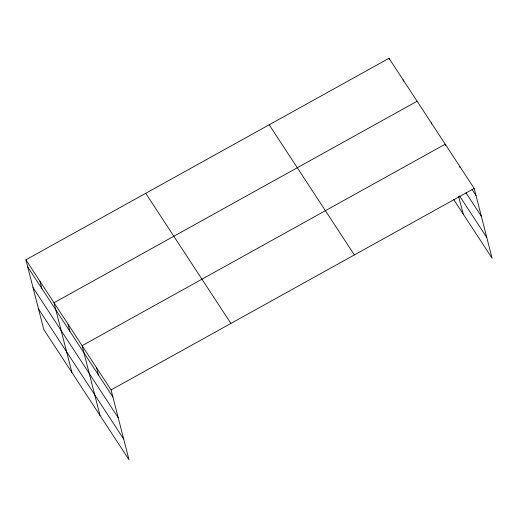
<?xml version="1.0" encoding="UTF-8"?>
<svg xmlns="http://www.w3.org/2000/svg" width="518" height="518" viewBox="0 0 518 518"><rect width="100%" height="100%" fill="white"/><g stroke="black" fill="none" stroke-linecap="round" stroke-linejoin="round"><path stroke-width="0.78" d="M25.9 259.803L111.072 389.937L128.982 459.699L43.81 329.571L25.9 259.803L389.018 58.301L474.19 188.429L492.1 258.197L453.477 199.19M417.12 101.243L54.008 302.745L71.918 372.513M111.072 389.937L474.19 188.429M472.066 189.517L476.016 195.551M465.967 192.761L481.326 216.226M459.589 195.959L486.79 237.522M269.185 124.793L354.357 254.927M145.726 193.305L230.899 323.439M27.726 266.925L112.898 397.053M33.035 287.594L118.208 417.728M38.507 308.896L123.679 439.031M459.706 166.31L460.075 167.735M445.597 145.61L445.227 144.185L82.116 345.687L100.026 415.455M458.592 196.231L463.144 213.953M431.177 122.714L431.539 124.139M403.069 79.772L403.431 81.197M389.018 58.301L389.381 59.725M96.594 367.812L98.42 374.935M68.059 324.216L69.891 331.339M39.951 281.274L41.783 288.396"/></g></svg>
